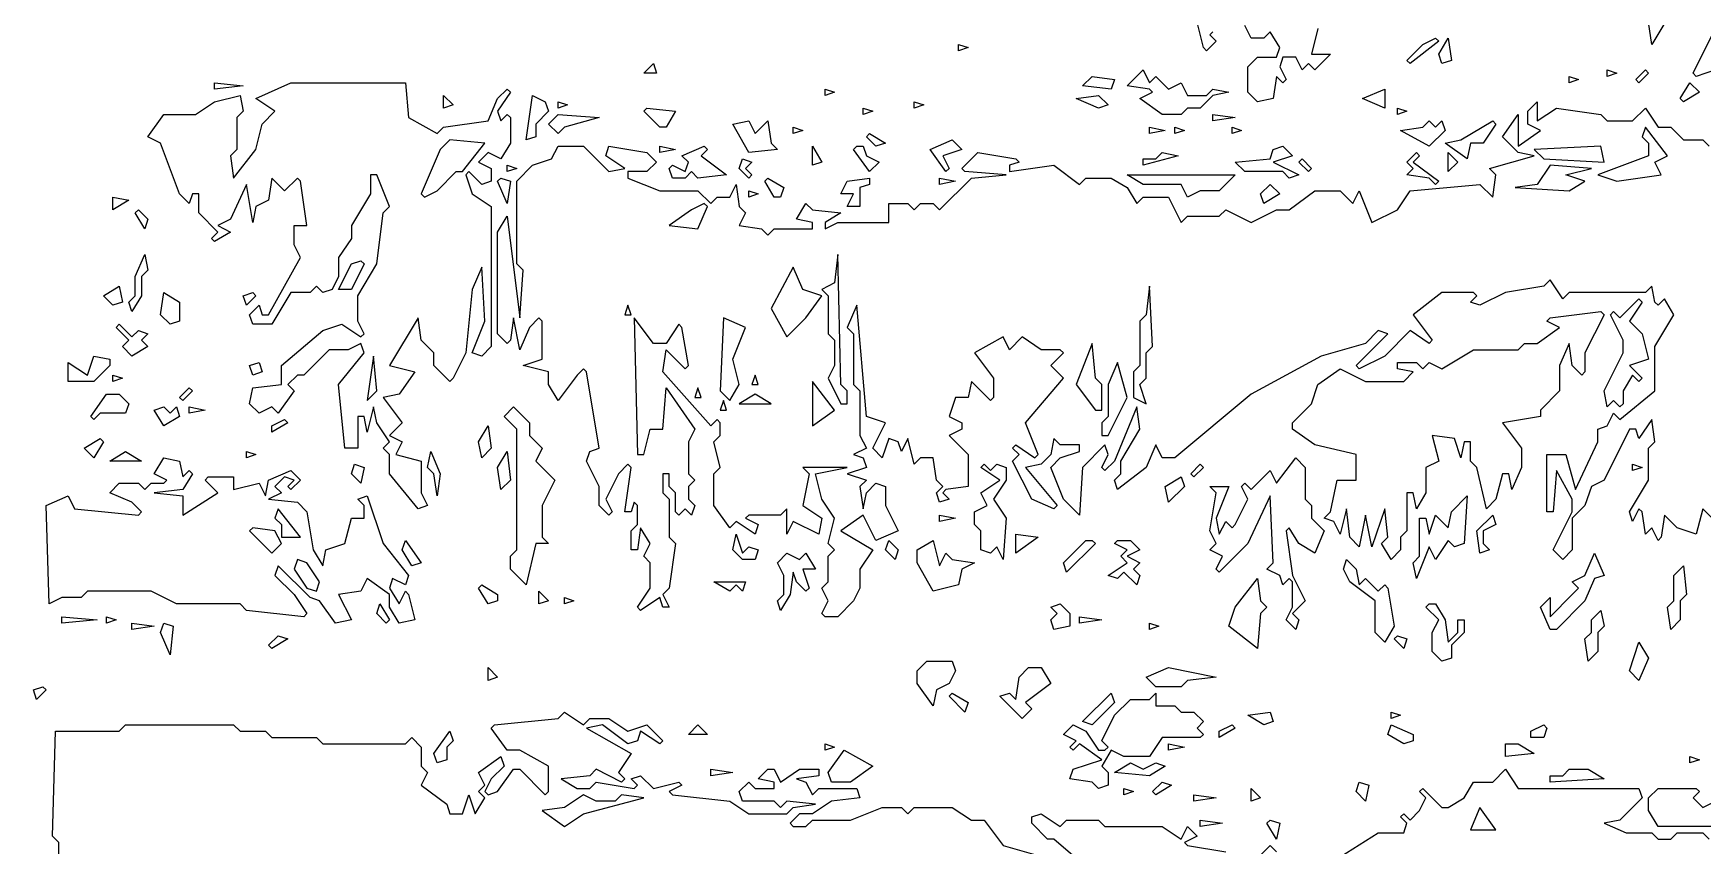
# Model space of a CAD drawing. Header units: millimetres. Extents: x -1861 to 1860, y -2 to 9002.
# Drawn here: x 59 to 1215, y 4300 to 4862 of the extents above; entities that cross this region are included whole.
import ezdxf

# ---------------------------------------------------------------- set-up
doc = ezdxf.new("R2010")
doc.units = ezdxf.units.MM
doc.layers.add('ALMOND-DRAW-PROFILE', color=7, linetype='Continuous', lineweight=25)

msp = doc.modelspace()

# ---------------------------------------------------------------- linework, layer by layer
at = {"layer": 'ALMOND-DRAW-PROFILE'}
for points in [[(1179.7, 4854.5), (1177.5, 4869.9), (1173.1, 4874.3), (1173.1, 4887.5), (1177.5, 4887.5), (1179.7, 4872.1), (1201.7, 4885.3), (1203.9, 4883.1), (1199.5, 4874.3), (1197.3, 4872.1), (1192.9, 4876.5)], [(699.8, 4850), (699.8, 4854.5), (706.4, 4852.3)], [(1012.4, 4841.2), (1010.2, 4843.4), (1021.2, 4854.5), (1030, 4858.9), (1032.2, 4856.7)], [(1034.4, 4841.2), (1032.2, 4847.8), (1038.8, 4858.9), (1041, 4843.4)], [(481.8, 4834.6), (488.4, 4841.2), (490.6, 4834.6)], [(785.6, 4825.8), (792.3, 4832.4), (807.7, 4830.2), (805.5, 4823.6)], [(840.7, 4806), (825.3, 4817), (834.1, 4821.4), (831.9, 4823.6), (816.5, 4825.8), (827.5, 4836.8), (831.9, 4828), (836.3, 4832.4), (845.1, 4823.6), (853.9, 4828), (858.3, 4819.2), (871.5, 4819.2), (875.9, 4823.6), (886.9, 4821.4), (875.9, 4819.2), (867.1, 4810.4), (858.3, 4810.4), (853.9, 4806)], [(1122.5, 4828), (1122.5, 4832.4), (1129.1, 4830.2)], [(1148.9, 4832.4), (1148.9, 4836.8), (1155.5, 4834.6)], [(1170.9, 4828), (1168.7, 4830.2), (1175.3, 4836.8), (1177.5, 4834.6)], [(325.5, 4533), (305.7, 4557.2), (305.7, 4570.5), (301.3, 4574.9), (305.7, 4579.3), (296.9, 4592.5), (294.7, 4603.5), (290.3, 4585.9), (288.1, 4596.9), (283.7, 4596.9), (283.7, 4574.9), (274.9, 4574.9), (270.5, 4618.9), (288.1, 4640.9), (285.9, 4647.5), (277.1, 4643.1), (263.9, 4643.1), (246.3, 4625.5), (241.9, 4625.5), (235.3, 4618.9), (239.7, 4614.5), (228.6, 4599.1), (224.2, 4603.5), (215.4, 4599.1), (208.8, 4605.7), (211, 4616.7), (230.9, 4618.9), (230.9, 4632.1), (259.5, 4656.3), (272.7, 4660.7), (285.9, 4651.9), (288.1, 4654.1), (283.7, 4662.9), (283.7, 4680.5), (296.9, 4702.5), (301.3, 4737.8), (305.7, 4742.2), (296.9, 4764.2), (292.5, 4764.2), (292.5, 4751), (279.3, 4729), (279.3, 4720.2), (270.5, 4706.9), (270.5, 4693.7), (266.1, 4684.9), (259.5, 4682.7), (255.1, 4687.1), (250.7, 4682.7), (237.5, 4682.7), (224.2, 4660.7), (211, 4660.7), (208.8, 4667.3), (215.4, 4673.9), (217.6, 4667.3), (222, 4667.3), (244.1, 4706.9), (239.7, 4715.8), (239.7, 4729), (248.5, 4729), (244.1, 4759.8), (241.9, 4762), (233.1, 4753.2), (224.2, 4762), (222, 4746.6), (213.2, 4742.2), (211, 4731.2), (206.6, 4757.6), (195.6, 4733.4), (186.8, 4729), (195.6, 4724.6), (184.6, 4718), (182.4, 4720.2), (186.8, 4724.6), (173.6, 4737.8), (173.6, 4751), (169.2, 4751), (167, 4744.4), (160.4, 4751), (147.2, 4786.2), (138.4, 4790.6), (149.4, 4806), (171.4, 4806), (184.6, 4814.8), (202.2, 4819.2), (204.4, 4808.2), (200, 4803.8), (200, 4781.8), (195.6, 4777.4), (197.8, 4762), (213.2, 4781.8), (217.6, 4799.4), (226.4, 4808.2), (213.2, 4817), (237.5, 4828), (316.7, 4828), (318.9, 4803.8), (338.7, 4792.8), (343.1, 4797.2), (374, 4801.6), (380.6, 4817), (387.2, 4823.6), (389.4, 4821.4), (380.6, 4808.2), (382.8, 4801.6), (387.2, 4806), (389.4, 4803.8), (389.4, 4786.2), (382.8, 4775.2), (374, 4779.6), (367.3, 4773), (376.2, 4768.6), (376.2, 4759.8), (369.6, 4757.6), (360.7, 4766.4), (358.5, 4764.2), (362.9, 4751), (376.2, 4742.2), (376.2, 4645.3), (369.6, 4638.7), (362.9, 4640.9), (371.8, 4662.9), (369.6, 4700.3), (362.9, 4684.9), (358.5, 4640.9), (349.7, 4623.3), (347.5, 4621.1), (336.5, 4632.1), (336.5, 4640.9), (327.7, 4649.7), (325.5, 4665.1), (305.7, 4632.1), (323.3, 4627.7), (312.3, 4612.3), (301.3, 4610.1), (314.5, 4592.5), (305.7, 4583.7), (314.5, 4579.3), (310.1, 4570.5), (327.7, 4566), (327.7, 4544), (332.1, 4535.2)], [(184.6, 4823.6), (184.6, 4828), (204.4, 4825.8)], [(607.3, 4819.2), (607.3, 4823.6), (613.9, 4821.4)], [(994.8, 4810.4), (979.4, 4817), (994.8, 4823.6)], [(1201.7, 4814.8), (1199.5, 4817), (1206.1, 4828), (1212.7, 4821.4)], [(343.1, 4810.4), (343.1, 4819.2), (349.7, 4812.6)], [(400.4, 4788.4), (404.8, 4819.2), (413.6, 4814.8), (415.8, 4808.2), (407, 4799.4), (407, 4790.6)], [(422.4, 4810.4), (422.4, 4814.8), (429, 4812.6)], [(492.8, 4797.2), (481.8, 4808.2), (484, 4810.4), (503.8, 4808.2), (497.2, 4797.2)], [(633.7, 4806), (633.7, 4810.4), (640.3, 4808.2)], [(669, 4810.4), (669, 4814.8), (675.6, 4812.6)], [(796.7, 4810.4), (781.2, 4817), (796.7, 4819.2), (803.3, 4812.6)], [(1003.6, 4806), (1003.6, 4810.4), (1010.2, 4808.2)], [(422.4, 4792.8), (415.8, 4799.4), (422.4, 4806), (451, 4803.8), (426.8, 4797.2)], [(554.5, 4779.6), (543.5, 4799.4), (554.5, 4801.6), (558.9, 4792.8), (567.7, 4801.6), (569.9, 4786.2), (574.3, 4781.8)], [(585.3, 4792.8), (585.3, 4797.2), (591.9, 4795)], [(831.9, 4792.8), (831.9, 4797.2), (842.9, 4795)], [(849.5, 4792.8), (849.5, 4797.2), (856.1, 4795)], [(875.9, 4801.6), (875.9, 4806), (891.3, 4803.8)], [(889.1, 4792.8), (889.1, 4797.2), (895.7, 4795)], [(1025.6, 4784), (1005.8, 4795), (1021.2, 4797.2), (1025.6, 4801.6), (1030, 4797.2), (1034.4, 4801.6), (1036.6, 4795)], [(1052, 4775.2), (1036.6, 4786.2), (1047.6, 4788.4), (1069.6, 4801.6), (1071.8, 4799.4), (1063, 4786.2), (1054.2, 4786.2)], [(1155.5, 4759.8), (1186.3, 4764.2), (1181.9, 4773), (1190.7, 4777.4), (1175.3, 4797.2), (1173.1, 4790.6), (1177.5, 4786.2), (1177.5, 4777.4), (1142.3, 4764.2)], [(327.7, 4751), (329.9, 4748.8), (338.7, 4753.2), (351.9, 4766.4), (356.3, 4766.4), (371.8, 4786.2), (347.5, 4788.4), (340.9, 4781.8)], [(642.5, 4784), (635.9, 4790.6), (638.1, 4792.8), (649.1, 4786.2)], [(691, 4766.4), (680, 4781.8), (695.4, 4788.4), (702, 4781.8), (688.8, 4777.4), (693.2, 4768.6)], [(492.8, 4779.6), (492.8, 4784), (503.8, 4781.8)], [(501.6, 4762), (499.4, 4768.6), (501.6, 4770.8), (510.5, 4766.4), (512.7, 4773), (508.2, 4777.4), (523.7, 4784), (525.9, 4781.8), (521.5, 4777.4), (539.1, 4764.2), (519.3, 4762), (514.9, 4766.4), (510.5, 4762)], [(554.5, 4762), (547.9, 4768.6), (550.1, 4775.2), (556.7, 4773), (552.3, 4768.6), (556.7, 4764.2)], [(598.5, 4770.8), (598.5, 4784), (605.1, 4773)], [(638.1, 4766.4), (627.1, 4781.8), (629.3, 4784), (633.7, 4784), (635.9, 4777.4), (644.7, 4773)], [(827.5, 4770.8), (827.5, 4775.2), (836.3, 4775.2), (840.7, 4779.6), (851.7, 4777.4)], [(928.7, 4762), (924.3, 4766.4), (897.9, 4766.4), (891.3, 4773), (915.5, 4775.2), (917.7, 4781.8), (924.3, 4784), (930.9, 4777.4), (917.7, 4773), (935.4, 4764.2)], [(942, 4766.4), (935.4, 4773), (937.6, 4775.2), (944.2, 4768.6)], [(1030, 4757.6), (1025.6, 4762), (1010.2, 4764.2), (1014.6, 4768.6), (1010.2, 4773), (1016.8, 4779.6), (1019, 4777.4), (1014.6, 4773), (1032.2, 4759.8)], [(1038.8, 4766.4), (1038.8, 4779.6), (1045.4, 4773)], [(1146.7, 4773), (1144.5, 4784), (1098.3, 4781.8), (1104.9, 4775.2)], [(387.2, 4744.4), (380.6, 4759.8), (382.8, 4762), (389.4, 4759.8)], [(387.2, 4766.4), (387.2, 4770.8), (393.8, 4768.6)], [(572.1, 4748.8), (565.5, 4759.8), (567.7, 4762), (578.7, 4755.4), (576.5, 4748.8)], [(622.7, 4742.2), (627.1, 4751), (618.3, 4751), (622.7, 4759.8), (638.1, 4762), (638.1, 4757.6), (631.5, 4755.4), (631.5, 4742.2)], [(686.6, 4757.6), (686.6, 4762), (697.6, 4759.8)], [(858.3, 4748.8), (853.9, 4757.6), (827.5, 4757.6), (816.5, 4764.2), (891.3, 4764.2), (880.3, 4753.2), (867.1, 4753.2)], [(1085.1, 4755.4), (1122.5, 4753.2), (1133.5, 4759.8), (1120.3, 4764.2), (1137.9, 4768.6), (1109.3, 4770.8), (1100.5, 4757.6)], [(554.5, 4748.8), (554.5, 4753.2), (561.1, 4751)], [(911.1, 4744.4), (908.9, 4751), (915.5, 4757.6), (922.1, 4751)], [(114.2, 4740), (114.2, 4748.8), (125.2, 4746.6)], [(136.2, 4726.8), (129.6, 4737.8), (131.8, 4740), (138.4, 4733.4)], [(499.4, 4729), (519.3, 4726.8), (525.9, 4742.2), (523.7, 4744.4), (514.9, 4740)], [(127.4, 4669.5), (125.2, 4676.1), (129.6, 4680.5), (129.6, 4693.7), (136.2, 4709.1), (138.4, 4698.1), (134, 4693.7), (134, 4680.5)], [(270.5, 4684.9), (279.3, 4702.5), (285.9, 4704.7), (288.1, 4702.5), (279.3, 4684.9)], [(618.3, 4605.7), (622.7, 4605.7), (622.7, 4614.5), (618.3, 4618.9), (616.1, 4709.1), (613.9, 4689.3), (605.1, 4684.9), (609.5, 4680.5), (609.5, 4654.1), (613.9, 4649.7), (613.9, 4632.1), (609.5, 4623.3)], [(580.9, 4651.9), (594.1, 4665.1), (605.1, 4680.5), (591.9, 4684.9), (585.3, 4700.3), (569.9, 4671.7)], [(114.2, 4673.9), (107.6, 4680.5), (118.6, 4687.1), (120.8, 4676.1)], [(153.8, 4660.7), (147.2, 4667.3), (149.4, 4682.7), (160.4, 4676.1), (160.4, 4662.9)], [(206.6, 4673.9), (204.4, 4680.5), (211, 4682.7), (213.2, 4680.5)], [(829.7, 4605.7), (825.3, 4618.9), (829.7, 4623.3), (829.7, 4640.9), (834.1, 4645.3), (831.9, 4687.1), (829.7, 4667.3), (825.3, 4662.9), (825.3, 4632.1), (820.9, 4627.7), (820.9, 4610.1)], [(468.6, 4667.3), (473, 4667.3), (470.8, 4673.9)], [(1148.9, 4603.5), (1146.7, 4614.5), (1159.9, 4640.9), (1159.9, 4649.7), (1151.1, 4667.3), (1153.3, 4669.5), (1157.7, 4665.1), (1170.9, 4678.3), (1173.1, 4676.1), (1164.3, 4662.9), (1173.1, 4654.1), (1177.5, 4636.5), (1164.3, 4632.1), (1173.1, 4623.3), (1170.9, 4621.1), (1166.5, 4625.5), (1159.9, 4614.5), (1159.9, 4605.7), (1157.7, 4603.5), (1153.3, 4607.9)], [(127.4, 4638.7), (120.8, 4645.3), (125.2, 4649.7), (116.4, 4658.5), (118.6, 4660.7), (127.4, 4651.9), (131.8, 4656.3), (138.4, 4654.1), (134, 4649.7), (138.4, 4645.3)], [(541.3, 4607.9), (547.9, 4618.9), (543.5, 4636.5), (552.3, 4658.5), (536.9, 4665.1), (534.7, 4614.5)], [(999.2, 4497.8), (992.6, 4508.8), (997, 4513.2), (994.8, 4533), (986, 4506.6), (981.6, 4528.6), (977.2, 4506.6), (970.6, 4513.2), (968.4, 4533), (964, 4515.4), (959.6, 4524.2), (953, 4526.4), (957.4, 4530.8), (961.8, 4552.8), (975, 4552.8), (975, 4570.5), (946.4, 4577.1), (930.9, 4588.1), (930.9, 4592.5), (944.2, 4605.7), (948.6, 4618.9), (964, 4629.9), (981.6, 4621.1), (1008, 4621.1), (1014.6, 4627.7), (1003.6, 4629.9), (1003.6, 4634.3), (1016.8, 4634.3), (1021.2, 4629.9), (1025.6, 4634.3), (1034.4, 4629.9), (1056.4, 4643.1), (1087.3, 4643.1), (1091.7, 4647.5), (1100.5, 4647.5), (1115.9, 4658.5), (1107.1, 4662.9), (1109.3, 4665.1), (1144.5, 4669.5), (1146.7, 4667.3), (1133.5, 4640.9), (1133.5, 4627.7), (1131.3, 4625.5), (1124.7, 4632.1), (1122.5, 4647.5), (1115.9, 4632.1), (1115.9, 4614.5), (1102.7, 4601.3), (1102.7, 4596.9), (1076.3, 4592.5), (1089.5, 4574.9), (1089.5, 4561.6), (1082.9, 4546.2), (1080.7, 4557.2), (1076.3, 4557.2), (1071.8, 4539.6), (1065.2, 4533), (1058.6, 4561.6), (1054.2, 4566), (1054.2, 4579.3), (1049.8, 4579.3), (1047.6, 4568.2), (1043.2, 4581.5), (1027.8, 4583.7), (1032.2, 4566), (1023.4, 4561.6), (1023.4, 4544), (1016.8, 4533), (1014.6, 4544), (1010.2, 4544), (1010.2, 4517.6), (1005.8, 4513.2), (1005.8, 4504.4)], [(794.5, 4601.3), (798.9, 4601.3), (798.9, 4618.9), (794.5, 4623.3), (792.3, 4647.5), (781.2, 4618.9)], [(83.3, 4621.1), (83.3, 4634.3), (96.6, 4625.5), (101, 4638.7), (112, 4636.5), (112, 4632.1), (101, 4621.1)], [(290.3, 4607.9), (296.9, 4614.5), (294.7, 4638.7)], [(114.2, 4621.1), (114.2, 4625.5), (120.8, 4623.3)], [(211, 4625.5), (208.8, 4632.1), (215.4, 4634.3), (217.6, 4627.7)], [(556.7, 4618.9), (561.1, 4618.9), (558.9, 4625.5)], [(798.9, 4583.7), (803.3, 4583.7), (816.5, 4610.1), (809.9, 4634.3), (803.3, 4618.9), (803.3, 4596.9), (798.9, 4592.5)], [(101, 4594.7), (98.8, 4596.9), (109.8, 4612.3), (118.6, 4612.3), (125.2, 4605.7), (123, 4599.1), (105.4, 4599.1)], [(162.6, 4607.9), (160.4, 4610.1), (167, 4616.7), (169.2, 4614.5)], [(517.1, 4610.1), (521.5, 4610.1), (519.3, 4616.7)], [(547.9, 4605.7), (569.9, 4605.7), (558.9, 4612.3)], [(598.5, 4590.3), (613.9, 4601.3), (598.5, 4621.1)], [(149.4, 4590.3), (142.8, 4601.3), (149.4, 4603.5), (153.8, 4599.1), (158.2, 4603.5), (160.4, 4596.9)], [(167, 4599.1), (167, 4603.5), (178, 4601.3)], [(400.4, 4480.2), (389.4, 4491.2), (389.4, 4500), (393.8, 4504.4), (393.8, 4588.1), (385, 4596.9), (391.6, 4603.5), (402.6, 4592.5), (402.6, 4583.7), (411.4, 4574.9), (407, 4566), (420.2, 4552.8), (411.4, 4535.2), (411.4, 4513.2), (415.8, 4508.8), (407, 4508.8)], [(534.7, 4601.3), (539.1, 4601.3), (536.9, 4607.9)], [(224.2, 4585.9), (224.2, 4590.3), (233.1, 4594.7), (235.3, 4592.5)], [(369.6, 4568.2), (367.3, 4579.3), (374, 4590.3), (376.2, 4574.9)], [(101, 4568.2), (94.4, 4574.9), (105.4, 4581.5), (107.6, 4579.3)], [(268.3, 4453.8), (257.3, 4469.2), (250.7, 4471.4), (228.6, 4493.4), (226.4, 4486.8), (239.7, 4473.6), (248.5, 4460.4), (246.3, 4458.2), (206.6, 4462.6), (202.2, 4467), (158.2, 4467), (140.6, 4475.8), (96.6, 4475.8), (92.2, 4471.4), (78.9, 4471.4), (70.1, 4467), (67.9, 4535.2), (83.3, 4541.8), (87.7, 4533), (131.8, 4528.6), (134, 4530.8), (127.4, 4537.4), (112, 4544), (118.6, 4550.6), (131.8, 4550.6), (136.2, 4546.2), (140.6, 4550.6), (149.4, 4550.6), (151.6, 4552.8), (142.8, 4557.2), (149.4, 4568.2), (160.4, 4566), (162.6, 4555), (167, 4559.4), (169.2, 4557.2), (162.6, 4546.2), (142.8, 4544), (162.6, 4541.8), (162.6, 4528.6), (186.8, 4544), (178, 4552.8), (180.2, 4555), (197.8, 4555), (197.8, 4546.2), (215.4, 4550.6), (219.8, 4541.8), (222, 4552.8), (237.5, 4559.4), (244.1, 4552.8), (237.5, 4546.2), (235.3, 4548.4), (239.7, 4552.8), (233.1, 4555), (226.4, 4548.4), (230.9, 4544), (222, 4539.6), (241.9, 4537.4), (248.5, 4530.8), (252.9, 4504.4), (259.5, 4493.4), (261.7, 4504.4), (274.9, 4508.8), (279.3, 4526.4), (288.1, 4526.4), (288.1, 4535.2), (283.7, 4539.6), (290.3, 4541.8), (301.3, 4508.8), (318.9, 4486.8), (316.7, 4480.2), (307.9, 4484.6), (305.7, 4478), (312.3, 4467), (316.7, 4475.8), (318.9, 4473.6), (323.3, 4456), (312.3, 4453.8), (305.7, 4464.8), (305.7, 4473.6), (290.3, 4484.6), (285.9, 4475.8), (270.5, 4473.6), (279.3, 4456)], [(112, 4566), (123, 4572.7), (134, 4566)], [(206.6, 4568.2), (206.6, 4572.7), (213.2, 4570.5)], [(338.7, 4541.8), (336.5, 4557.2), (332.1, 4561.6), (334.3, 4572.7), (340.9, 4557.2)], [(382.8, 4546.2), (380.6, 4561.6), (387.2, 4572.7), (389.4, 4552.8)], [(933.2, 4449.4), (926.5, 4456), (930.9, 4464.8), (930.9, 4482.4), (928.7, 4484.6), (924.3, 4480.2), (922.1, 4486.8), (913.3, 4491.2), (917.7, 4495.6), (915.5, 4541.8), (900.1, 4508.8), (880.3, 4489), (878.1, 4491.2), (882.5, 4500), (873.7, 4504.4), (878.1, 4508.8), (873.7, 4517.6), (878.1, 4544), (873.7, 4548.4), (886.9, 4548.4), (878.1, 4526.4), (880.3, 4515.4), (884.7, 4524.2), (889.1, 4519.8), (891.3, 4522), (900.1, 4539.6), (895.7, 4548.4), (897.9, 4550.6), (902.3, 4546.2), (915.5, 4559.4), (919.9, 4550.6), (933.2, 4568.2), (939.8, 4561.6), (939.8, 4539.6), (944.2, 4535.2), (944.2, 4526.4), (953, 4517.6), (946.4, 4502.2), (935.4, 4508.8), (928.7, 4519.8), (926.5, 4517.6), (930.9, 4486.8), (939.8, 4469.2), (930.9, 4460.4), (935.4, 4456)], [(285.9, 4550.6), (279.3, 4557.2), (281.5, 4563.8), (288.1, 4561.6)], [(730.6, 4497.8), (726.2, 4506.6), (721.8, 4502.2), (715.2, 4504.4), (715.2, 4517.6), (710.8, 4522), (710.8, 4530.8), (719.6, 4535.2), (715.2, 4544), (728.4, 4552.8), (715.2, 4561.6), (717.4, 4563.8), (721.8, 4559.4), (726.2, 4563.8), (732.8, 4561.6), (732.8, 4552.8), (724, 4539.6), (732.8, 4526.4)], [(845.1, 4537.4), (842.9, 4548.4), (853.9, 4555), (856.1, 4548.4)], [(862.7, 4555), (860.5, 4557.2), (867.1, 4563.8), (869.3, 4561.6)], [(1166.5, 4559.4), (1166.5, 4563.8), (1173.1, 4561.6)], [(230.9, 4513.2), (244.1, 4513.2), (228.6, 4533), (226.4, 4526.4), (230.9, 4522)], [(1016.8, 4484.6), (1014.6, 4495.6), (1019, 4500), (1019, 4526.4), (1023.4, 4526.4), (1025.6, 4515.4), (1030, 4528.6), (1038.8, 4519.8), (1041, 4530.8), (1052, 4541.8), (1049.8, 4508.8), (1043.2, 4506.6), (1038.8, 4511), (1030, 4497.8), (1025.6, 4506.6)], [(224.2, 4502.2), (230.9, 4508.8), (226.4, 4517.6), (211, 4519.8), (208.8, 4517.6)], [(686.6, 4524.2), (686.6, 4528.6), (697.6, 4526.4)], [(1060.8, 4502.2), (1058.6, 4517.6), (1069.6, 4528.6), (1071.8, 4522), (1063, 4517.6), (1063, 4508.8), (1067.4, 4504.4)], [(321.1, 4493.4), (314.5, 4504.4), (316.7, 4511), (327.7, 4495.6)], [(550.1, 4497.8), (543.5, 4504.4), (545.7, 4515.4), (550.1, 4502.2), (554.5, 4506.6), (561.1, 4504.4), (558.9, 4497.8)], [(655.8, 4497.8), (649.1, 4504.4), (651.4, 4511), (658, 4504.4)], [(682.2, 4475.8), (671.2, 4495.6), (671.2, 4504.4), (682.2, 4511), (686.6, 4493.4), (691, 4502.2), (695.4, 4497.8), (710.8, 4495.6), (702, 4491.2), (699.8, 4480.2)], [(739.4, 4502.2), (739.4, 4515.4), (754.8, 4513.2)], [(774.6, 4489), (772.4, 4495.6), (787.8, 4511), (792.3, 4511), (794.5, 4508.8)], [(823.1, 4480.2), (814.3, 4489), (809.9, 4484.6), (803.3, 4486.8), (816.5, 4495.6), (812.1, 4500), (816.5, 4504.4), (807.7, 4508.8), (809.9, 4511), (818.7, 4511), (825.3, 4504.4), (816.5, 4500), (825.3, 4495.6), (820.9, 4491.2), (825.3, 4486.8)], [(248.5, 4478), (255.1, 4475.8), (257.3, 4482.4), (248.5, 4495.6), (241.9, 4497.8), (239.7, 4491.2)], [(576.5, 4462.6), (574.3, 4469.2), (578.7, 4473.6), (578.7, 4486.8), (574.3, 4495.6), (580.9, 4502.2), (589.7, 4497.8), (594.1, 4502.2), (600.7, 4491.2), (591.9, 4491.2), (596.3, 4478), (594.1, 4475.8), (587.5, 4482.4), (585.3, 4489), (583.1, 4473.6)], [(994.8, 4440.6), (988.2, 4447.2), (988.2, 4469.2), (970.6, 4482.4), (966.2, 4491.2), (968.4, 4497.8), (975, 4491.2), (977.2, 4480.2), (981.6, 4484.6), (990.4, 4475.8), (994.8, 4480.2), (997, 4478), (1001.4, 4451.6)], [(1109.3, 4449.4), (1102.7, 4464.8), (1109.3, 4471.4), (1109.3, 4458.2), (1124.7, 4473.6), (1129.1, 4478), (1124.7, 4482.4), (1133.5, 4486.8), (1140.1, 4502.2), (1146.7, 4486.8), (1140.1, 4484.6), (1133.5, 4469.2), (1113.7, 4449.4)], [(906.7, 4436.2), (886.9, 4451.6), (891.3, 4464.8), (906.7, 4484.6), (908.9, 4469.2), (913.3, 4464.8), (908.9, 4460.4)], [(1192.9, 4449.4), (1190.7, 4464.8), (1195.1, 4469.2), (1195.1, 4486.8), (1201.7, 4493.4), (1203.9, 4473.6), (1199.5, 4469.2), (1199.5, 4456)], [(374, 4467), (367.3, 4478), (369.6, 4480.2), (380.6, 4473.6), (380.6, 4469.2)], [(409.2, 4467), (409.2, 4475.8), (415.8, 4469.2)], [(541.3, 4475.8), (530.3, 4482.4), (552.3, 4482.4), (550.1, 4475.8), (545.7, 4480.2)], [(303.5, 4453.8), (296.9, 4460.4), (299.1, 4467), (305.7, 4456)], [(426.8, 4467), (426.8, 4471.4), (433.4, 4469.2)], [(765.8, 4449.4), (763.6, 4456), (768, 4460.4), (763.6, 4464.8), (770.2, 4467), (776.8, 4460.4), (776.8, 4451.6)], [(1034.4, 4427.3), (1027.8, 4434), (1027.8, 4447.2), (1032.2, 4456), (1023.4, 4464.8), (1025.6, 4467), (1030, 4467), (1036.6, 4456), (1038.8, 4440.6), (1045.4, 4447.2), (1045.4, 4456), (1049.8, 4456), (1049.8, 4447.2), (1041, 4438.4), (1041, 4429.5)], [(1135.7, 4427.3), (1133.5, 4442.8), (1137.9, 4447.2), (1137.9, 4456), (1144.5, 4462.6), (1146.7, 4451.6), (1142.3, 4447.2), (1142.3, 4434)], [(78.9, 4453.8), (78.9, 4458.2), (103.2, 4456)], [(109.8, 4453.8), (109.8, 4458.2), (116.4, 4456)], [(127.4, 4449.4), (127.4, 4453.8), (142.8, 4451.6)], [(153.8, 4431.8), (147.2, 4447.2), (149.4, 4453.8), (156, 4451.6)], [(783.4, 4453.8), (783.4, 4458.2), (798.9, 4456)], [(831.9, 4449.4), (831.9, 4453.8), (838.5, 4451.6)], [(224.2, 4436.2), (222, 4438.4), (228.6, 4445), (235.3, 4442.8)], [(1008, 4436.2), (1001.4, 4442.8), (1003.6, 4445), (1010.2, 4442.8)], [(1170.9, 4414.1), (1164.3, 4420.7), (1170.9, 4440.6), (1177.5, 4429.5)], [(682.2, 4396.5), (671.2, 4411.9), (671.2, 4420.7), (677.8, 4427.3), (695.4, 4427.3), (697.6, 4420.7), (693.2, 4411.9), (684.4, 4407.5)], [(374, 4414.1), (374, 4422.9), (380.6, 4416.3)], [(743.8, 4387.7), (728.4, 4403.1), (735, 4405.3), (739.4, 4400.9), (741.6, 4416.3), (748.2, 4422.9), (757, 4422.9), (763.6, 4411.9), (746, 4398.7), (750.4, 4394.3)], [(836.3, 4409.7), (829.7, 4416.3), (845.1, 4422.9), (878.1, 4416.3), (858.3, 4414.1), (853.9, 4409.7)], [(61.3, 4400.9), (59.1, 4407.5), (65.7, 4409.7), (67.9, 4407.5)], [(704.2, 4392.1), (693.2, 4403.1), (695.4, 4405.3), (706.4, 4398.7)], [(796.7, 4339.3), (792.3, 4343.7), (776.8, 4345.9), (779, 4352.5), (798.9, 4359.1), (783.4, 4370.1), (779, 4365.7), (776.8, 4367.9), (781.2, 4372.3), (772.4, 4376.7), (779, 4383.3), (787.8, 4378.9), (796.7, 4365.7), (801.1, 4365.7), (803.3, 4367.9), (798.9, 4372.3), (807.7, 4389.9), (818.7, 4400.9), (831.9, 4400.9), (836.3, 4405.3), (836.3, 4396.5), (849.5, 4396.5), (853.9, 4392.1), (862.7, 4392.1), (869.3, 4385.5), (864.9, 4381.1), (869.3, 4376.7), (867.1, 4374.5), (840.7, 4374.5), (831.9, 4361.3), (814.3, 4361.3), (805.5, 4365.7), (798.9, 4354.7), (803.3, 4350.3), (803.3, 4341.5)], [(785.6, 4385.5), (805.5, 4405.3), (807.7, 4398.7), (792.3, 4383.3)], [(911.1, 4383.3), (900.1, 4389.9), (915.5, 4392.1), (917.7, 4385.5)], [(999.2, 4387.7), (999.2, 4392.1), (1005.8, 4389.9)], [(512.7, 4376.7), (519.3, 4383.3), (525.9, 4376.7)], [(880.3, 4374.5), (880.3, 4378.9), (889.1, 4383.3), (891.3, 4381.1)], [(1008, 4370.1), (997, 4376.7), (999.2, 4383.3), (1014.6, 4376.7), (1014.6, 4372.3)], [(1096.1, 4374.5), (1096.1, 4378.9), (1104.9, 4383.3), (1107.1, 4381.1), (1104.9, 4374.5)], [(338.7, 4356.9), (336.5, 4363.5), (347.5, 4378.9), (349.7, 4372.3), (345.3, 4367.9), (345.3, 4359.1)], [(607.3, 4365.7), (607.3, 4370.1), (613.9, 4367.9)], [(845.1, 4365.7), (845.1, 4370.1), (856.1, 4367.9)], [(1078.5, 4361.3), (1078.5, 4370.1), (1087.3, 4370.1), (1098.3, 4363.5)], [(611.7, 4343.7), (609.5, 4350.3), (620.5, 4365.7), (640.3, 4354.7), (624.9, 4343.7)], [(1206.1, 4356.9), (1206.1, 4361.3), (1212.7, 4359.1)], [(528.1, 4348.1), (528.1, 4352.5), (543.5, 4350.3)], [(807.7, 4350.3), (818.7, 4356.9), (827.5, 4352.5), (836.3, 4356.9), (842.9, 4354.7), (831.9, 4348.1)], [(1109.3, 4343.7), (1109.3, 4348.1), (1118.1, 4348.1), (1122.5, 4352.5), (1135.7, 4352.5), (1146.7, 4345.9)], [(426.8, 4312.9), (440, 4321.7), (481.8, 4332.7), (466.4, 4334.9), (462, 4330.5), (448.8, 4330.5), (440, 4334.9), (426.8, 4326.1), (411.4, 4323.9)], [(814.3, 4334.9), (814.3, 4339.3), (820.9, 4337.1)], [(836.3, 4334.9), (834.1, 4337.1), (840.7, 4343.7), (847.3, 4341.5)], [(862.7, 4330.5), (862.7, 4334.9), (878.1, 4332.7)], [(902.3, 4330.5), (902.3, 4339.3), (908.9, 4332.7)], [(981.6, 4330.5), (975, 4337.1), (977.2, 4343.7), (983.8, 4341.5)], [(1054.2, 4310.7), (1071.8, 4310.7), (1060.8, 4326.1)], [(867.1, 4312.9), (867.1, 4317.3), (882.5, 4315.1)], [(919.9, 4304.1), (913.3, 4315.1), (915.5, 4317.3), (922.1, 4315.1)]]:
    msp.add_lwpolyline(points, close=True, dxfattribs=at)
for points in [[(875.9, 4863.3), (873.7, 4861.1), (878.1, 4856.7), (871.5, 4850), (869.3, 4852.3), (864.9, 4869.9)], [(948.6, 4865.5), (944.2, 4847.8), (957.4, 4847.8), (946.4, 4836.8), (942, 4841.2), (937.6, 4836.8), (933.2, 4845.6), (924.3, 4845.6), (922.1, 4839), (926.5, 4830.2), (924.3, 4828), (919.9, 4832.4), (917.7, 4817), (906.7, 4814.8), (900.1, 4821.4), (900.1, 4839), (906.7, 4845.6), (919.9, 4845.6), (922.1, 4852.3), (915.5, 4863.3), (911.1, 4858.9), (902.3, 4858.9), (897.9, 4867.7)], [(1223.8, 4836.8), (1210.5, 4832.4), (1208.3, 4834.6), (1221.6, 4861.1)], [(1223.8, 4524.2), (1215, 4533), (1210.5, 4515.4), (1197.3, 4519.8), (1188.5, 4528.6), (1186.3, 4513.2), (1184.1, 4511), (1179.7, 4519.8), (1175.3, 4515.4), (1173.1, 4530.8), (1170.9, 4533), (1166.5, 4524.2), (1164.3, 4530.8), (1177.5, 4552.8), (1177.5, 4574.9), (1181.9, 4579.3), (1179.7, 4594.7), (1170.9, 4581.5), (1168.7, 4588.1), (1164.3, 4588.1), (1146.7, 4552.8), (1137.9, 4548.4), (1133.5, 4535.2), (1124.7, 4526.4), (1124.7, 4504.4), (1118.1, 4497.8), (1111.5, 4504.4), (1124.7, 4530.8), (1124.7, 4539.6), (1113.7, 4559.4), (1111.5, 4530.8), (1107.1, 4530.8), (1107.1, 4570.5), (1120.3, 4570.5), (1126.9, 4546.2), (1142.3, 4579.3), (1142.3, 4588.1), (1148.9, 4590.3), (1153.3, 4599.1), (1157.7, 4594.7), (1181.9, 4614.5), (1181.9, 4645.3), (1195.1, 4667.3), (1188.5, 4678.3), (1184.1, 4673.9), (1181.9, 4676.1), (1179.7, 4687.1), (1175.3, 4682.7), (1122.5, 4682.7), (1118.1, 4678.3), (1109.3, 4691.5), (1104.9, 4687.1), (1078.5, 4682.7), (1060.8, 4673.9), (1054.2, 4676.1), (1058.6, 4680.5), (1056.4, 4682.7), (1034.4, 4682.7), (1014.6, 4667.3), (1027.8, 4649.7), (1025.6, 4647.5), (1012.4, 4656.3), (994.8, 4638.7), (977.2, 4629.9), (975, 4632.1), (997, 4654.1), (990.4, 4656.3), (981.6, 4647.5), (950.8, 4638.7), (902.3, 4612.3), (849.5, 4568.2), (840.7, 4568.2), (836.3, 4577.1), (829.7, 4561.6), (809.9, 4546.2), (807.7, 4552.8), (812.1, 4557.2), (812.1, 4566), (825.3, 4588.1), (823.1, 4603.5), (807.7, 4566), (801.1, 4559.4), (798.9, 4561.6), (803.3, 4570.5), (801.1, 4577.1), (785.6, 4561.6), (783.4, 4528.6), (772.4, 4539.6), (763.6, 4561.6), (770.2, 4568.2), (783.4, 4572.7), (783.4, 4577.1), (770.2, 4577.1), (765.8, 4581.5), (763.6, 4570.5), (757, 4563.8), (746, 4561.6), (768, 4535.2), (765.8, 4533), (750.4, 4539.6), (737.2, 4566), (741.6, 4570.5), (737.2, 4574.9), (739.4, 4577.1), (752.6, 4568.2), (754.8, 4570.5), (746, 4592.5), (772.4, 4623.3), (763.6, 4632.1), (772.4, 4640.9), (770.2, 4643.1), (757, 4643.1), (743.8, 4651.9), (735, 4643.1), (730.6, 4651.9), (710.8, 4640.9), (724, 4623.3), (724, 4610.1), (721.8, 4607.9), (708.6, 4621.1), (706.4, 4610.1), (697.6, 4610.1), (693.2, 4596.9), (702, 4592.5), (702, 4588.1), (693.2, 4583.7), (706.4, 4570.5), (706.4, 4548.4), (691, 4546.2), (688.8, 4544), (693.2, 4539.6), (686.6, 4537.4), (684.4, 4544), (688.8, 4548.4), (684.4, 4552.8), (682.2, 4568.2), (673.4, 4568.2), (669, 4563.8), (664.6, 4581.5), (660.2, 4572.7), (658, 4579.3), (651.4, 4581.5), (646.9, 4568.2), (640.3, 4574.9), (649.1, 4592.5), (635.9, 4596.9), (629.3, 4673.9), (622.7, 4658.5), (627.1, 4654.1), (627.1, 4618.9), (631.5, 4614.5), (631.5, 4583.7), (635.9, 4574.9), (627.1, 4570.5), (633.7, 4568.2), (635.9, 4561.6), (622.7, 4557.2), (635.9, 4552.8), (631.5, 4548.4), (633.7, 4533), (635.9, 4544), (642.5, 4550.6), (649.1, 4548.4), (649.1, 4535.2), (658, 4517.6), (642.5, 4511), (633.7, 4528.6), (618.3, 4517.6), (640.3, 4504.4), (631.5, 4491.2), (631.5, 4478), (627.1, 4469.2), (616.1, 4458.2), (607.3, 4458.2), (605.1, 4460.4), (609.5, 4469.2), (605.1, 4478), (609.5, 4482.4), (609.5, 4500), (613.9, 4504.4), (609.5, 4508.8), (613.9, 4526.4), (605.1, 4539.6), (600.7, 4557.2), (622.7, 4561.6), (591.9, 4561.6), (596.3, 4557.2), (591.9, 4535.2), (605.1, 4526.4), (602.9, 4515.4), (585.3, 4524.2), (580.9, 4515.4), (580.9, 4533), (576.5, 4528.6), (554.5, 4528.6), (552.3, 4526.4), (561.1, 4522), (558.9, 4515.4), (545.7, 4524.2), (541.3, 4519.8), (530.3, 4535.2), (530.3, 4557.2), (534.7, 4561.6), (530.3, 4579.3), (534.7, 4583.7), (534.7, 4592.5), (532.5, 4594.7), (528.1, 4590.3), (495, 4627.7), (497.2, 4643.1), (510.5, 4629.9), (512.7, 4632.1), (508.2, 4658.5), (506, 4660.7), (497.2, 4647.5), (488.4, 4647.5), (475.2, 4665.1), (477.4, 4570.5), (481.8, 4570.5), (486.2, 4588.1), (495, 4588.1), (497.2, 4616.7), (517.1, 4588.1), (512.7, 4579.3), (512.7, 4557.2), (517.1, 4552.8), (512.7, 4548.4), (512.7, 4539.6), (517.1, 4535.2), (514.9, 4528.6), (510.5, 4533), (506, 4528.6), (503.8, 4530.8), (503.8, 4544), (499.4, 4548.4), (499.4, 4557.2), (495, 4557.2), (495, 4544), (499.4, 4539.6), (499.4, 4513.2), (503.8, 4508.8), (499.4, 4478), (495, 4473.6), (499.4, 4464.8), (495, 4464.8), (492.8, 4471.4), (479.6, 4462.6), (477.4, 4464.8), (486.2, 4478), (486.2, 4495.6), (481.8, 4500), (486.2, 4508.8), (479.6, 4519.8), (477.4, 4504.4), (473, 4504.4), (473, 4517.6), (477.4, 4522), (477.4, 4535.2), (475.2, 4537.4), (473, 4530.8), (468.6, 4530.8), (473, 4561.6), (470.8, 4563.8), (464.2, 4557.2), (455.4, 4539.6), (459.8, 4530.8), (457.6, 4528.6), (451, 4535.2), (451, 4548.4), (442.2, 4566), (444.4, 4572.7), (451, 4574.9), (442.2, 4627.7), (440, 4629.9), (435.6, 4625.5), (422.4, 4607.9), (415.8, 4618.9), (415.8, 4627.7), (398.2, 4632.1), (411.4, 4636.5), (411.4, 4662.9), (409.2, 4665.1), (402.6, 4658.5), (396, 4643.1), (391.6, 4665.1), (389.4, 4649.7), (387.2, 4647.5), (380.6, 4654.1), (380.6, 4724.6), (387.2, 4735.6), (396, 4665.1), (398.2, 4698.1), (393.8, 4702.5), (393.8, 4759.8), (404.8, 4770.8), (418, 4775.2), (422.4, 4784), (440, 4784), (457.6, 4766.4), (468.6, 4768.6), (455.4, 4777.4), (457.6, 4784), (484, 4779.6), (490.6, 4773), (484, 4766.4), (470.8, 4766.4), (470.8, 4762), (492.8, 4753.2), (519.3, 4753.2), (528.1, 4744.4), (532.5, 4748.8), (541.3, 4748.8), (545.7, 4757.6), (547.9, 4742.2), (552.3, 4737.8), (547.9, 4729), (563.3, 4726.8), (567.7, 4722.4), (572.1, 4726.8), (598.5, 4726.8), (598.5, 4731.2), (587.5, 4733.4), (594.1, 4744.4), (598.5, 4740), (618.3, 4737.8), (607.3, 4731.2), (607.3, 4726.8), (616.1, 4731.2), (651.4, 4731.2), (651.4, 4744.4), (664.6, 4744.4), (669, 4740), (673.4, 4744.4), (682.2, 4744.4), (686.6, 4740), (708.6, 4762), (732.8, 4764.2), (704.2, 4766.4), (702, 4768.6), (713, 4779.6), (739.4, 4775.2), (741.6, 4773), (735, 4770.8), (735, 4766.4), (765.8, 4770.8), (783.4, 4757.6), (787.8, 4762), (805.5, 4762), (816.5, 4755.4), (823.1, 4744.4), (827.5, 4748.8), (845.1, 4748.8), (853.9, 4731.2), (858.3, 4735.6), (880.3, 4735.6), (884.7, 4740), (902.3, 4731.2), (919.9, 4740), (928.7, 4740), (946.4, 4753.2), (964, 4753.2), (972.8, 4744.4), (977.2, 4753.2), (986, 4731.2), (1003.6, 4740), (1012.4, 4753.2), (1060.8, 4757.6), (1069.6, 4748.8), (1071.8, 4764.2), (1067.4, 4768.6), (1098.3, 4777.4), (1087.3, 4779.6), (1076.3, 4790.6), (1087.3, 4806), (1087.3, 4784), (1102.7, 4795), (1093.9, 4799.4), (1093.9, 4808.2), (1100.5, 4814.8), (1100.5, 4801.6), (1113.7, 4810.4), (1144.5, 4806), (1148.9, 4801.6), (1166.5, 4801.6), (1175.3, 4810.4), (1184.1, 4797.2), (1192.9, 4797.2), (1201.7, 4788.4), (1215, 4788.4), (1219.4, 4784)], [(76.7, 4240.2), (76.7, 4301.9), (72.3, 4306.3), (74.5, 4378.9), (118.6, 4378.9), (123, 4383.3), (197.8, 4383.3), (202.2, 4378.9), (219.8, 4378.9), (224.2, 4374.5), (255.1, 4374.5), (259.5, 4370.1), (316.7, 4370.1), (321.1, 4374.5), (327.7, 4367.9), (327.7, 4354.7), (332.1, 4350.3), (327.7, 4341.5), (345.3, 4328.3), (347.5, 4321.7), (356.3, 4321.7), (360.7, 4334.9), (365.1, 4321.7), (371.8, 4332.7), (367.3, 4337.1), (371.8, 4341.5), (367.3, 4350.3), (382.8, 4361.3), (385, 4354.7), (376.2, 4345.9), (371.8, 4337.1), (374, 4334.9), (380.6, 4337.1), (391.6, 4352.5), (396, 4352.5), (413.6, 4334.9), (415.8, 4337.1), (415.8, 4354.7), (396, 4365.7), (387.2, 4365.7), (376.2, 4381.1), (378.4, 4383.3), (422.4, 4387.7), (426.8, 4392.1), (440, 4383.3), (444.4, 4387.7), (457.6, 4387.7), (470.8, 4378.9), (484, 4383.3), (495, 4372.3), (492.8, 4370.1), (479.6, 4378.9), (477.4, 4372.3), (470.8, 4370.1), (453.2, 4383.3), (442.2, 4381.1), (473, 4363.5), (464.2, 4350.3), (468.6, 4345.9), (466.4, 4343.7), (448.8, 4352.5), (444.4, 4348.1), (424.6, 4345.9), (435.6, 4339.3), (444.4, 4339.3), (448.8, 4343.7), (475.2, 4339.3), (477.4, 4341.5), (473, 4345.9), (479.6, 4348.1), (488.4, 4339.3), (506, 4343.7), (508.2, 4341.5), (499.4, 4337.1), (501.6, 4334.9), (541.3, 4330.5), (554.5, 4321.7), (580.9, 4321.7), (585.3, 4326.1), (600.7, 4328.3), (580.9, 4330.5), (576.5, 4326.1), (572.1, 4330.5), (550.1, 4330.5), (547.9, 4337.1), (554.5, 4343.7), (558.9, 4339.3), (572.1, 4339.3), (572.1, 4343.7), (561.1, 4345.9), (567.7, 4352.5), (572.1, 4352.5), (576.5, 4343.7), (589.7, 4352.5), (602.9, 4352.5), (602.9, 4348.1), (587.5, 4345.9), (594.1, 4343.7), (598.5, 4334.9), (602.9, 4339.3), (629.3, 4339.3), (631.5, 4332.7), (611.7, 4330.5), (598.5, 4321.7), (589.7, 4321.7), (583.1, 4315.1), (585.3, 4312.9), (594.1, 4312.9), (598.5, 4317.3), (624.9, 4317.3), (646.9, 4326.1), (660.2, 4326.1), (664.6, 4321.7), (669, 4326.1), (695.4, 4326.1), (708.6, 4317.3), (717.4, 4317.3), (730.6, 4299.7), (761.4, 4290.9)], [(955.2, 4286.4), (990.4, 4308.5), (1008, 4308.5), (1010.2, 4315.1), (1005.8, 4319.5), (1008, 4321.7), (1012.4, 4317.3), (1019, 4323.9), (1023.4, 4332.7), (1019, 4337.1), (1021.2, 4339.3), (1034.4, 4326.1), (1038.8, 4326.1), (1049.8, 4332.7), (1056.4, 4343.7), (1069.6, 4343.7), (1078.5, 4352.5), (1087.3, 4339.3), (1170.9, 4339.3), (1173.1, 4332.7), (1166.5, 4326.1), (1157.7, 4317.3), (1146.7, 4315.1), (1162.1, 4308.5), (1179.7, 4308.5), (1184.1, 4304.1), (1192.9, 4304.1), (1197.3, 4308.5), (1215, 4308.5), (1219.4, 4304.1)], [(1223.8, 4312.9), (1184.1, 4312.9), (1177.5, 4323.9), (1177.5, 4332.7), (1184.1, 4339.3), (1210.5, 4339.3), (1212.7, 4337.1), (1208.3, 4332.7), (1215, 4326.1), (1223.8, 4330.5)], [(796.7, 4277.6), (765.8, 4304.1), (761.4, 4304.1), (750.4, 4315.1), (750.4, 4319.5), (757, 4321.7), (770.2, 4312.9), (774.6, 4317.3), (796.7, 4317.3), (801.1, 4312.9), (840.7, 4312.9), (853.9, 4304.1), (858.3, 4312.9), (864.9, 4306.3), (856.1, 4301.9), (858.3, 4299.7), (884.7, 4295.3)], [(902.3, 4286.4), (915.5, 4299.7), (919.9, 4295.3)]]:
    msp.add_lwpolyline(points, dxfattribs=at)

doc.saveas('drawing.dxf')
